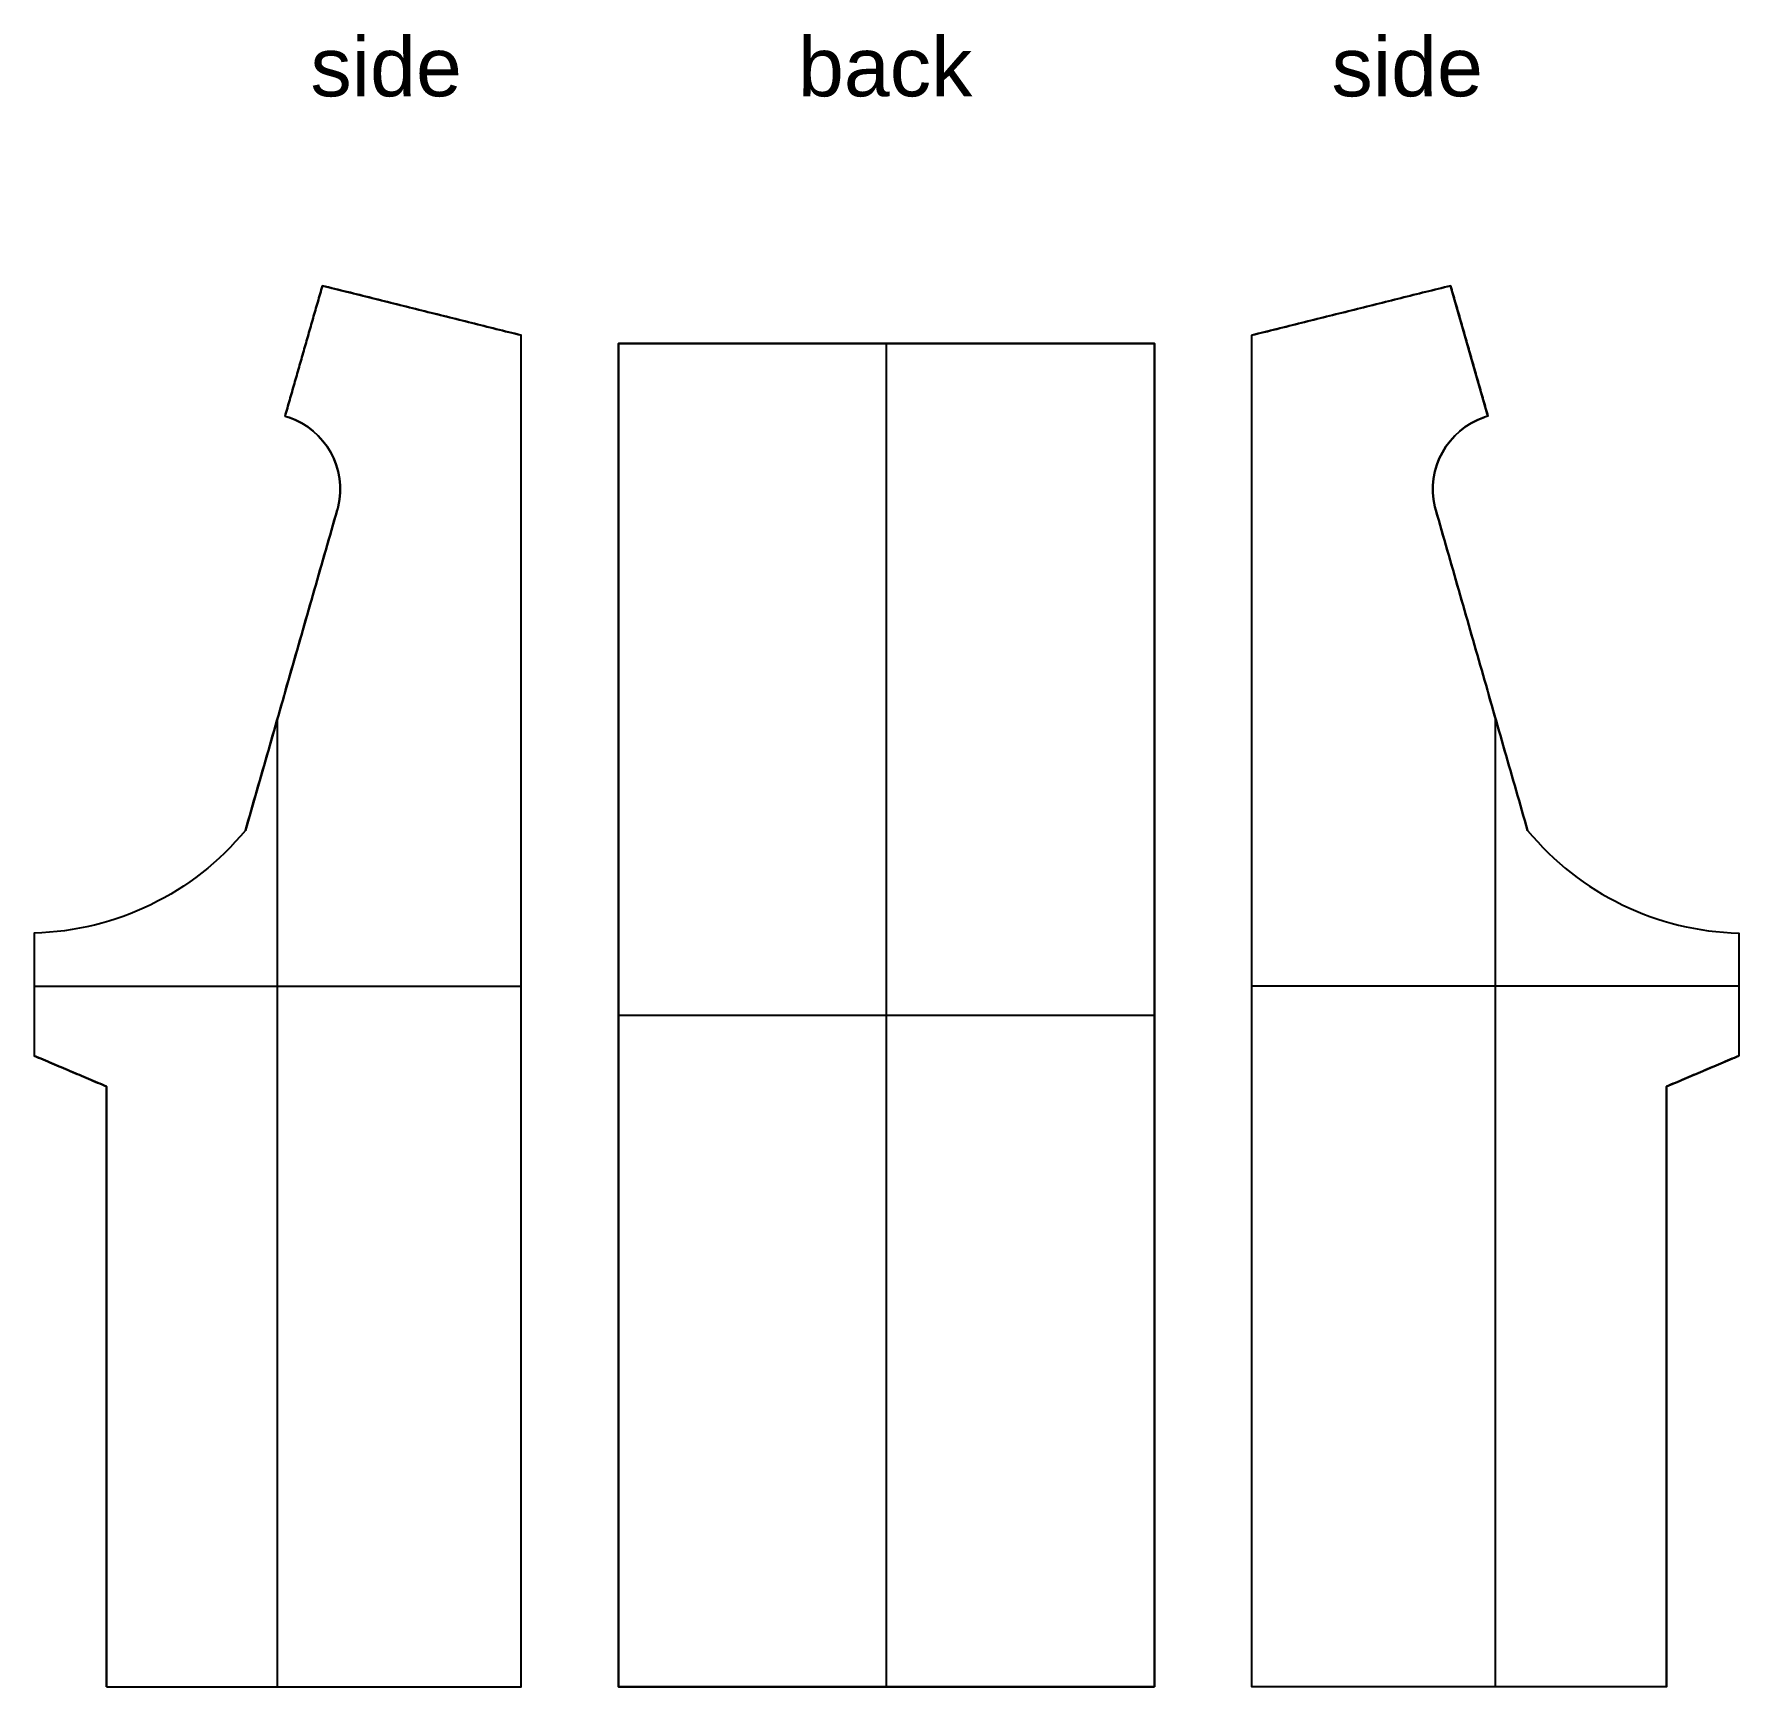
# Model space of a CAD drawing. Header units: inches. Extents: x -39 to 1364, y -34 to 172.
# Drawn here: x 541.1 to 640.4, y -0.5 to 95.7 of the extents above; entities that cross this region are included whole.
import ezdxf

# ---------------------------------------------------------------- set-up
doc = ezdxf.new("R2010")
doc.units = ezdxf.units.IN
doc.header["$MEASUREMENT"] = 0
doc.layers.get('0').update_dxf_attribs({"true_color": 0x000000})
doc.styles.add('Default', font='arial.ttf')

# ---------------------------------------------------------------- blocks, each defined once
blk = doc.blocks.new('Leftpanel')
at = {"color": 0, "linetype": 'ByBlock', "lineweight": -2}
for p, q in [((-2.29, 171.59, -31.25), (-2.29, 165.49, -55.73)), ((-2.29, 155.51, -26.64), (-2.29, 171.59, -31.25)), ((-3.09, 168.54, -43.49), (-1.49, 168.54, -43.49)), ((-2.29, -1.05, -55.73), (-2.29, 165.49, -55.73)), ((-3.09, 163.55, -28.95), (-1.49, 163.55, -28.95)), ((-1.49, 155.45, -26.86), (-3.09, 155.45, -26.86)), ((-2.29, 155.51, -26.64), (-2.29, 155.39, -27.08)), ((-3.09, 155.39, -27.08), (-1.49, 155.39, -27.08)), ((-3.1, 143.92, -33.06), (-3.1, 143.92, -33.08)), ((-3.1, 143.92, -33.08), (-1.48, 143.92, -33.08)), ((-1.48, 143.92, -33.06), (-3.1, 143.92, -33.06)), ((-3.1, 143.92, -33.07), (-1.48, 143.92, -33.07)), ((-1.49, 144.36, -33.2), (-3.09, 144.36, -33.2)), ((-1.49, 144.15, -33.14), (-3.09, 144.15, -33.14)), ((-2.29, 144.36, -33.2), (-2.29, 143.94, -33.08)), ((-2.29, 143.92, -33.06), (-2.29, 143.92, -33.08)), ((-2.29, 143.92, -33.07), (-2.29, 104.48, -21.76)), ((-1.48, 143.92, -33.08), (-1.48, 143.92, -33.06)), ((-1.49, 124.2, -27.42), (-3.09, 124.2, -27.42)), ((-3.09, -1.05, -25.73), (-3.09, 118.32, -25.73)), ((-1.49, -1.05, -25.73), (-1.49, 118.32, -25.73)), ((-2.29, 91.82, 4.27), (-2.29, 76.71, 4.27)), ((-3.09, 85.27, 4.27), (-3.09, 85.27, -55.73)), ((-3.09, 84.26, 4.27), (-1.49, 84.26, 4.27)), ((-1.49, 85.27, 4.27), (-1.49, 85.27, -55.73)), ((-3.09, 82.22, -55.73), (-1.49, 82.22, -55.73)), ((-2.29, 72.92, -4.66), (-2.29, 76.71, 4.27)), ((-3.09, 74.81, -0.19), (-1.49, 74.81, -0.19)), ((-3.1, 72.91, -4.65), (-3.1, 72.93, -4.66)), ((-3.1, 72.93, -4.66), (-1.48, 72.93, -4.66)), ((-3.1, 72.92, -4.66), (-1.48, 72.92, -4.66)), ((-1.48, 72.91, -4.65), (-3.1, 72.91, -4.65)), ((-2.29, 72.91, -4.65), (-2.29, 72.93, -4.66)), ((-2.29, -1.05, -4.66), (-2.29, 72.92, -4.66)), ((-1.48, 72.93, -4.66), (-1.48, 72.91, -4.65)), ((-3.09, 35.93, -4.66), (-1.49, 35.93, -4.66)), ((-3.09, -1.05, -30.19), (-1.49, -1.05, -30.19)), ((-2.29, -1.05, -4.66), (-2.29, -1.05, -55.73))]:
    blk.add_line(p, q, dxfattribs=at)
at = {"color": 0, "linetype": 'ByBlock', "lineweight": -2, "extrusion": (1, 0, 0)}
for centre in [(146.51, -24.07, -3.09), (146.51, -24.07, -2.29)]:
    blk.add_arc(centre, 9.37, 256.7152, 341.2879, dxfattribs=at)
at = {"color": 0, "linetype": 'ByBlock', "lineweight": -2, "extrusion": (-1, 0, 0)}
for centre, radius, start, end in [((-146.51, -24.07, 1.49), 9.37, 198.7121, 283.2848), ((-126.68, 5.13, 3.09), 34.87, 309.5365, 358.5851), ((-126.68, 5.13, 2.29), 34.87, 309.5365, 358.5851), ((-126.68, 5.13, 1.49), 34.87, 309.5365, 358.5851)]:
    blk.add_arc(centre, radius, start, end, dxfattribs=at)
at = {"color": 0, "linetype": 'ByBlock', "lineweight": -2}
for points in [[(-3.09, 171.59, -31.25), (-3.09, 165.49, -55.73)], [(-1.49, 171.59, -31.25), (-3.09, 171.59, -31.25)], [(-3.09, 155.51, -26.64), (-3.09, 171.59, -31.25)], [(-1.49, 165.49, -55.73), (-1.49, 171.59, -31.25)], [(-1.49, 171.59, -31.25), (-1.49, 155.51, -26.64)], [(-3.09, 165.49, -55.73), (-1.49, 165.49, -55.73)], [(-3.09, -1.05, -55.73), (-3.09, 165.49, -55.73)], [(-1.49, -1.05, -55.73), (-1.49, 165.49, -55.73)], [(-1.49, 155.51, -26.64), (-3.09, 155.51, -26.64)], [(-3.09, 155.51, -26.64), (-3.09, 155.39, -27.08)], [(-1.49, 155.51, -26.64), (-1.49, 155.39, -27.08)], [(-3.09, 143.94, -33.08), (-3.09, 144.36, -33.2)], [(-1.49, 143.94, -33.08), (-3.09, 143.94, -33.08)], [(-1.49, 143.92, -33.07), (-3.09, 143.92, -33.07)], [(-3.09, 104.48, -21.76), (-3.09, 143.92, -33.07)], [(-1.49, 144.36, -33.2), (-1.49, 143.94, -33.08)], [(-1.49, 143.92, -33.07), (-1.49, 104.48, -21.76)], [(-1.49, 104.48, -21.76), (-3.09, 104.48, -21.76)], [(-3.09, 91.82, 4.27), (-3.09, 76.71, 4.27)], [(-1.49, 91.82, 4.27), (-3.09, 91.82, 4.27)], [(-1.49, 91.82, 4.27), (-1.49, 76.71, 4.27)], [(-3.09, 76.71, 4.27), (-1.49, 76.71, 4.27)], [(-3.09, 72.92, -4.66), (-3.09, 76.71, 4.27)], [(-1.49, 76.71, 4.27), (-1.49, 72.92, -4.66)], [(-1.49, 72.92, -4.66), (-3.09, 72.92, -4.66)], [(-3.09, -1.05, -4.66), (-3.09, 72.92, -4.66)], [(-1.49, 72.92, -4.66), (-1.49, -1.05, -4.66)], [(-1.49, -1.05, -4.66), (-3.09, -1.05, -4.66)], [(-1.49, -1.05, -55.73), (-3.09, -1.05, -55.73)], [(-3.09, -1.05, -4.66), (-3.09, -1.05, -55.73)], [(-1.49, -1.05, -4.66), (-1.49, -1.05, -55.73)]]:
    blk.add_open_spline(points, degree=1, dxfattribs=at)
for points, weights in [([(-3.09, 143.92, -33.07), (-3.09, 143.93, -33.07), (-3.09, 143.94, -33.08)], [0.96755331438, 0.967151821013, 0.966751741656]), ([(-2.29, 143.92, -33.07), (-2.29, 143.93, -33.07), (-2.29, 143.94, -33.08)], [0.96755331438, 0.967151821013, 0.966751741656]), ([(-1.49, 143.94, -33.08), (-1.49, 143.93, -33.07), (-1.49, 143.92, -33.07)], [0.966751741656, 0.967151821013, 0.96755331438])]:
    blk.add_rational_spline(points, weights, degree=2, dxfattribs=at)
blk = doc.blocks.new('Rightpanel')
at = {"color": 0, "linetype": 'ByBlock', "lineweight": -2}
for p, q in [((65.33, 171.59, -31.25), (65.33, 165.49, -55.73)), ((65.33, 155.51, -26.64), (65.33, 171.59, -31.25)), ((64.53, 168.54, -43.49), (66.12, 168.54, -43.49)), ((65.33, -1.05, -55.73), (65.33, 165.49, -55.73)), ((64.53, 163.55, -28.95), (66.12, 163.55, -28.95)), ((66.12, 155.45, -26.86), (64.53, 155.45, -26.86)), ((65.33, 155.51, -26.64), (65.33, 155.39, -27.08)), ((64.53, 155.39, -27.08), (66.12, 155.39, -27.08)), ((64.52, 143.92, -33.06), (64.52, 143.92, -33.08)), ((64.52, 143.92, -33.08), (66.14, 143.92, -33.08)), ((66.14, 143.92, -33.06), (64.52, 143.92, -33.06)), ((64.52, 143.92, -33.07), (66.14, 143.92, -33.07)), ((66.12, 144.36, -33.2), (64.53, 144.36, -33.2)), ((66.12, 144.15, -33.14), (64.53, 144.15, -33.14)), ((65.33, 144.36, -33.2), (65.33, 143.94, -33.08)), ((65.33, 143.92, -33.06), (65.33, 143.92, -33.08)), ((65.33, 143.92, -33.07), (65.33, 104.48, -21.76)), ((66.14, 143.92, -33.08), (66.14, 143.92, -33.06)), ((66.12, 124.2, -27.42), (64.53, 124.2, -27.42)), ((64.53, -1.05, -25.73), (64.53, 118.32, -25.73)), ((66.12, -1.05, -25.73), (66.12, 118.32, -25.73)), ((65.33, 91.82, 4.27), (65.33, 76.71, 4.27)), ((64.53, 85.27, 4.27), (64.53, 85.27, -55.73)), ((64.53, 84.26, 4.27), (66.12, 84.26, 4.27)), ((66.12, 85.27, 4.27), (66.12, 85.27, -55.73)), ((64.53, 82.22, -55.73), (66.12, 82.22, -55.73)), ((65.33, 72.92, -4.66), (65.33, 76.71, 4.27)), ((64.53, 74.81, -0.19), (66.12, 74.81, -0.19)), ((64.52, 72.91, -4.65), (64.52, 72.93, -4.66)), ((64.52, 72.93, -4.66), (66.14, 72.93, -4.66)), ((64.52, 72.92, -4.66), (66.14, 72.92, -4.66)), ((66.14, 72.91, -4.65), (64.52, 72.91, -4.65)), ((65.33, 72.91, -4.65), (65.33, 72.93, -4.66)), ((65.33, -1.05, -4.66), (65.33, 72.92, -4.66)), ((66.14, 72.93, -4.66), (66.14, 72.91, -4.65)), ((64.53, 35.93, -4.66), (66.12, 35.93, -4.66)), ((64.53, -1.05, -30.19), (66.12, -1.05, -30.19)), ((65.33, -1.05, -4.66), (65.33, -1.05, -55.73))]:
    blk.add_line(p, q, dxfattribs=at)
at = {"color": 0, "linetype": 'ByBlock', "lineweight": -2, "extrusion": (1, 0, 0)}
for centre in [(146.51, -24.07, 64.53), (146.51, -24.07, 65.33)]:
    blk.add_arc(centre, 9.37, 256.7152, 341.2879, dxfattribs=at)
at = {"color": 0, "linetype": 'ByBlock', "lineweight": -2, "extrusion": (-1, 0, 0)}
for centre, radius, start, end in [((-146.51, -24.07, -66.13), 9.37, 198.7121, 283.2848), ((-126.68, 5.13, -64.53), 34.87, 309.5365, 358.5851), ((-126.68, 5.13, -65.33), 34.87, 309.5365, 358.5851), ((-126.68, 5.13, -66.13), 34.87, 309.5365, 358.5851)]:
    blk.add_arc(centre, radius, start, end, dxfattribs=at)
at = {"color": 0, "linetype": 'ByBlock', "lineweight": -2}
for points in [[(64.53, 171.59, -31.25), (64.53, 165.49, -55.73)], [(64.53, 155.51, -26.64), (64.53, 171.59, -31.25)], [(66.12, 171.59, -31.25), (64.53, 171.59, -31.25)], [(66.12, 165.49, -55.73), (66.12, 171.59, -31.25)], [(66.12, 171.59, -31.25), (66.12, 155.51, -26.64)], [(64.53, -1.05, -55.73), (64.53, 165.49, -55.73)], [(64.53, 165.49, -55.73), (66.12, 165.49, -55.73)], [(66.12, -1.05, -55.73), (66.12, 165.49, -55.73)], [(64.53, 155.51, -26.64), (64.53, 155.39, -27.08)], [(66.12, 155.51, -26.64), (64.53, 155.51, -26.64)], [(66.12, 155.51, -26.64), (66.12, 155.39, -27.08)], [(64.53, 143.94, -33.08), (64.53, 144.36, -33.2)], [(64.53, 104.48, -21.76), (64.53, 143.92, -33.07)], [(66.12, 143.94, -33.08), (64.53, 143.94, -33.08)], [(66.12, 143.92, -33.07), (64.53, 143.92, -33.07)], [(66.12, 144.36, -33.2), (66.12, 143.94, -33.08)], [(66.12, 143.92, -33.07), (66.12, 104.48, -21.76)], [(66.12, 104.48, -21.76), (64.53, 104.48, -21.76)], [(64.53, 91.82, 4.27), (64.53, 76.71, 4.27)], [(66.12, 91.82, 4.27), (64.53, 91.82, 4.27)], [(66.12, 91.82, 4.27), (66.12, 76.71, 4.27)], [(64.53, 72.92, -4.66), (64.53, 76.71, 4.27)], [(64.53, 76.71, 4.27), (66.12, 76.71, 4.27)], [(66.12, 76.71, 4.27), (66.12, 72.92, -4.66)], [(64.53, -1.05, -4.66), (64.53, 72.92, -4.66)], [(66.12, 72.92, -4.66), (64.53, 72.92, -4.66)], [(66.12, 72.92, -4.66), (66.12, -1.05, -4.66)], [(64.53, -1.05, -4.66), (64.53, -1.05, -55.73)], [(66.12, -1.05, -4.66), (64.53, -1.05, -4.66)], [(66.12, -1.05, -55.73), (64.53, -1.05, -55.73)], [(66.12, -1.05, -4.66), (66.12, -1.05, -55.73)]]:
    blk.add_open_spline(points, degree=1, dxfattribs=at)
for points, weights in [([(64.53, 143.92, -33.07), (64.53, 143.93, -33.07), (64.53, 143.94, -33.08)], [0.96755331438, 0.967151821013, 0.966751741656]), ([(65.33, 143.92, -33.07), (65.33, 143.93, -33.07), (65.33, 143.94, -33.08)], [0.96755331438, 0.967151821013, 0.966751741656]), ([(66.12, 143.94, -33.08), (66.12, 143.93, -33.07), (66.12, 143.92, -33.07)], [0.966751741656, 0.967151821013, 0.96755331438])]:
    blk.add_rational_spline(points, weights, degree=2, dxfattribs=at)
blk = doc.blocks.new('Backpanel')
at = {"color": 0, "linetype": 'ByBlock', "lineweight": -2}
for p, q in [((-1.49, 164.48, -58.89), (-1.49, -1.05, -58.89)), ((64.53, 164.48, -58.89), (-1.49, 164.48, -58.89)), ((31.52, 164.48, -59.69), (31.52, 164.48, -58.09)), ((31.52, -1.05, -58.09), (31.52, 164.48, -58.09)), ((31.52, -1.05, -59.69), (31.52, 164.48, -59.69)), ((64.53, -1.05, -58.89), (64.53, 164.48, -58.89)), ((-1.49, 81.71, -59.69), (-1.49, 81.71, -58.09)), ((-1.49, 81.71, -58.09), (64.53, 81.71, -58.09)), ((-1.49, 81.71, -59.69), (64.53, 81.71, -59.69)), ((64.53, 81.71, -59.69), (64.53, 81.71, -58.09)), ((-1.49, -1.05, -58.89), (64.53, -1.05, -58.89)), ((31.52, -1.05, -59.69), (31.52, -1.05, -58.09))]:
    blk.add_line(p, q, dxfattribs=at)
for points in [[(-1.49, 164.48, -59.69), (-1.49, -1.05, -59.69)], [(-1.49, -1.05, -58.09), (-1.49, 164.48, -58.09)], [(-1.49, 164.48, -58.09), (-1.49, 164.48, -59.69)], [(64.53, 164.48, -59.69), (-1.49, 164.48, -59.69)], [(-1.49, 164.48, -58.09), (64.53, 164.48, -58.09)], [(64.53, -1.05, -59.69), (64.53, 164.48, -59.69)], [(64.53, 164.48, -59.69), (64.53, 164.48, -58.09)], [(64.53, 164.48, -58.09), (64.53, -1.05, -58.09)], [(-1.49, -1.05, -59.69), (64.53, -1.05, -59.69)], [(64.53, -1.05, -58.09), (-1.49, -1.05, -58.09)], [(-1.49, -1.05, -58.09), (-1.49, -1.05, -59.69)], [(64.53, -1.05, -58.09), (64.53, -1.05, -59.69)]]:
    blk.add_open_spline(points, degree=1, dxfattribs=at)

msp = doc.modelspace()

# ---------------------------------------------------------------- block references
at = {"extrusion": (-1, 0, 1.27676e-15), "xscale": 0.4724409448818898, "yscale": 0.4724409448818898, "zscale": 0.4724409448818898, "rotation": 90}
msp.add_blockref('Leftpanel', (0, -24.872, -543.158), dxfattribs=at)
at = {"extrusion": (1, 0, 5.77316e-15), "xscale": 0.4724409448818898, "yscale": 0.4724409448818898, "zscale": 0.4724409448818898, "rotation": 270}
msp.add_blockref('Rightpanel', (0, 4.91, 638.342), dxfattribs=at)
at = {"xscale": 0.4724409448818898, "yscale": 0.4724409448818898, "zscale": 0.4724409448818898}
msp.add_blockref('Backpanel', (575.859, 0, 1.869), dxfattribs=at)

# ---------------------------------------------------------------- texts
at = {"char_height": 3.4403, "attachment_point": 1, "style": 'Default'}
for s, insert, width in [('side', (557.223, 95.529), 24.04476), ('back', (585.596, 95.529), 27.03634), ('side', (616.647, 95.529), 24.04476)]:
    msp.add_mtext(s, dxfattribs=dict(at, insert=insert, width=width))

doc.saveas('drawing.dxf')
